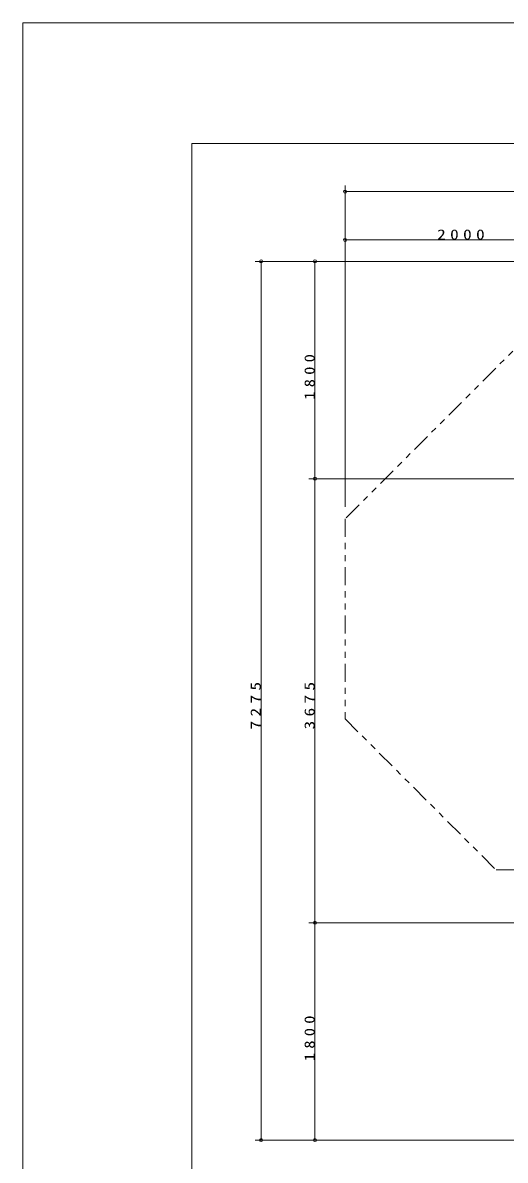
# Model space of a CAD drawing. Units: millimetres on the paper. Extents: x 0 to 420, y -594 to 297.
# Drawn here: x 0 to 79.9, y 108.6 to 297 of the extents above; entities that cross this region are included whole.
import ezdxf

# ---------------------------------------------------------------- set-up
doc = ezdxf.new("R2010")
doc.units = ezdxf.units.MM
doc.linetypes.add('USER3', pattern=[8, 3, -1, 1, -1, 1, -1])
for name, color, linetype, lineweight in [('0_2', 7, 'Continuous', 13), ('2D_DIMENSION', 7, 'Continuous', 13), ('2D_OUTLINE', 7, 'USER3', 13), ('FMT', 7, 'Continuous', 13)]:
    doc.layers.add(name, color=color, linetype=linetype, lineweight=lineweight)
doc.styles.add('ＭＳ ゴシック', font='')
doc.styles.get('ＭＳ ゴシック').set_extended_font_data('MS Gothic')

msp = doc.modelspace()

# ---------------------------------------------------------------- linework, layer by layer
at = {"layer": '0_2'}
for p, q in [((53.412, 269.032), (53.912, 269.032)), ((53.412, 261.021), (53.912, 261.021)), ((39.485, 257.483), (39.485, 256.983)), ((48.413, 257.483), (48.413, 256.983)), ((48.413, 221.483), (48.413, 221.983)), ((48.413, 221.483), (48.413, 220.983)), ((48.413, 147.941), (48.413, 148.441)), ((48.413, 147.941), (48.413, 147.441)), ((39.485, 111.934), (39.485, 112.434)), ((48.413, 111.934), (48.413, 112.434))]:
    msp.add_line(p, q, dxfattribs=at)
msp.add_lwpolyline([(0, 297), (420, 297), (420, 0), (0, 0)], close=True, dxfattribs=at)
for centre in [(53.412, 269.032), (53.412, 261.021), (39.485, 257.483), (48.413, 257.483), (48.413, 221.483), (48.413, 221.483), (48.413, 147.941), (48.413, 147.941), (39.485, 111.934), (48.413, 111.934)]:
    msp.add_circle(centre, 0.25, dxfattribs=at)
at = {"layer": '2D_DIMENSION'}
for p, q in [((53.412, 216.835), (53.412, 270.032)), ((53.912, 269.032), (291.855, 269.032)), ((53.412, 216.835), (53.412, 262.021)), ((53.912, 261.021), (92.912, 261.021)), ((137.774, 257.483), (38.485, 257.483)), ((39.485, 256.983), (39.485, 112.434)), ((137.774, 257.483), (47.413, 257.483)), ((48.413, 256.983), (48.413, 221.983)), ((153.951, 221.483), (47.413, 221.483)), ((153.951, 221.483), (47.413, 221.483)), ((48.413, 220.983), (48.413, 148.441)), ((146.976, 147.941), (47.413, 147.941)), ((146.976, 147.941), (47.413, 147.941)), ((48.413, 147.441), (48.413, 112.434)), ((131.892, 111.934), (38.485, 111.934)), ((131.892, 111.934), (47.413, 111.934))]:
    msp.add_line(p, q, dxfattribs=at)
at = {"layer": '2D_OUTLINE'}
for p, q in [((84.008, 245.432), (53.412, 214.835)), ((53.412, 214.835), (53.412, 181.698)), ((53.412, 181.698), (78.431, 156.679)), ((78.431, 156.679), (89.148, 156.679))]:
    msp.add_line(p, q, dxfattribs=at)
at = {"layer": 'FMT'}
for p, q in [((28, 277), (403, 277)), ((28, 20), (28, 277))]:
    msp.add_line(p, q, dxfattribs=at)

# ---------------------------------------------------------------- texts
at = {"layer": '2D_DIMENSION', "insert": (68.647, 261.055), "char_height": 1.686, "attachment_point": 7, "style": 'ＭＳ ゴシック'}
msp.add_mtext('\\T1.5;\\W1.25;2000', dxfattribs=at)
at = {"layer": '2D_DIMENSION', "char_height": 1.686, "attachment_point": 7, "rotation": 90, "style": 'ＭＳ ゴシック'}
for s, insert in [('\\T1.5;\\W1.2;1800', (48.38, 234.555)), ('\\T1.5;\\W1.25;7275', (39.452, 179.945)), ('\\T1.5;\\W1.25;3675', (48.38, 179.948)), ('\\T1.5;\\W1.2;1800', (48.38, 125.009))]:
    msp.add_mtext(s, dxfattribs=dict(at, insert=insert))

doc.saveas('drawing.dxf')
